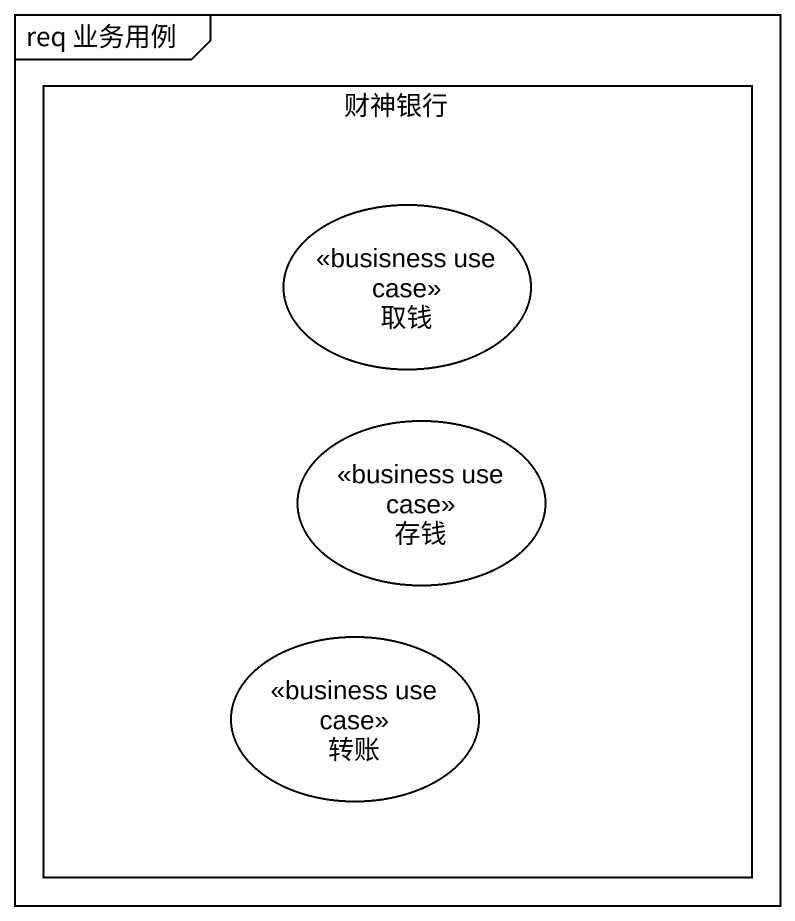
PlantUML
@startuml
mainframe req 业务用例
rectangle 财神银行 {
  usecase 取钱 <<busisness use case>>
  usecase 存钱 <<business use case>>
  usecase 转账 <<business use case>>
}
@enduml
